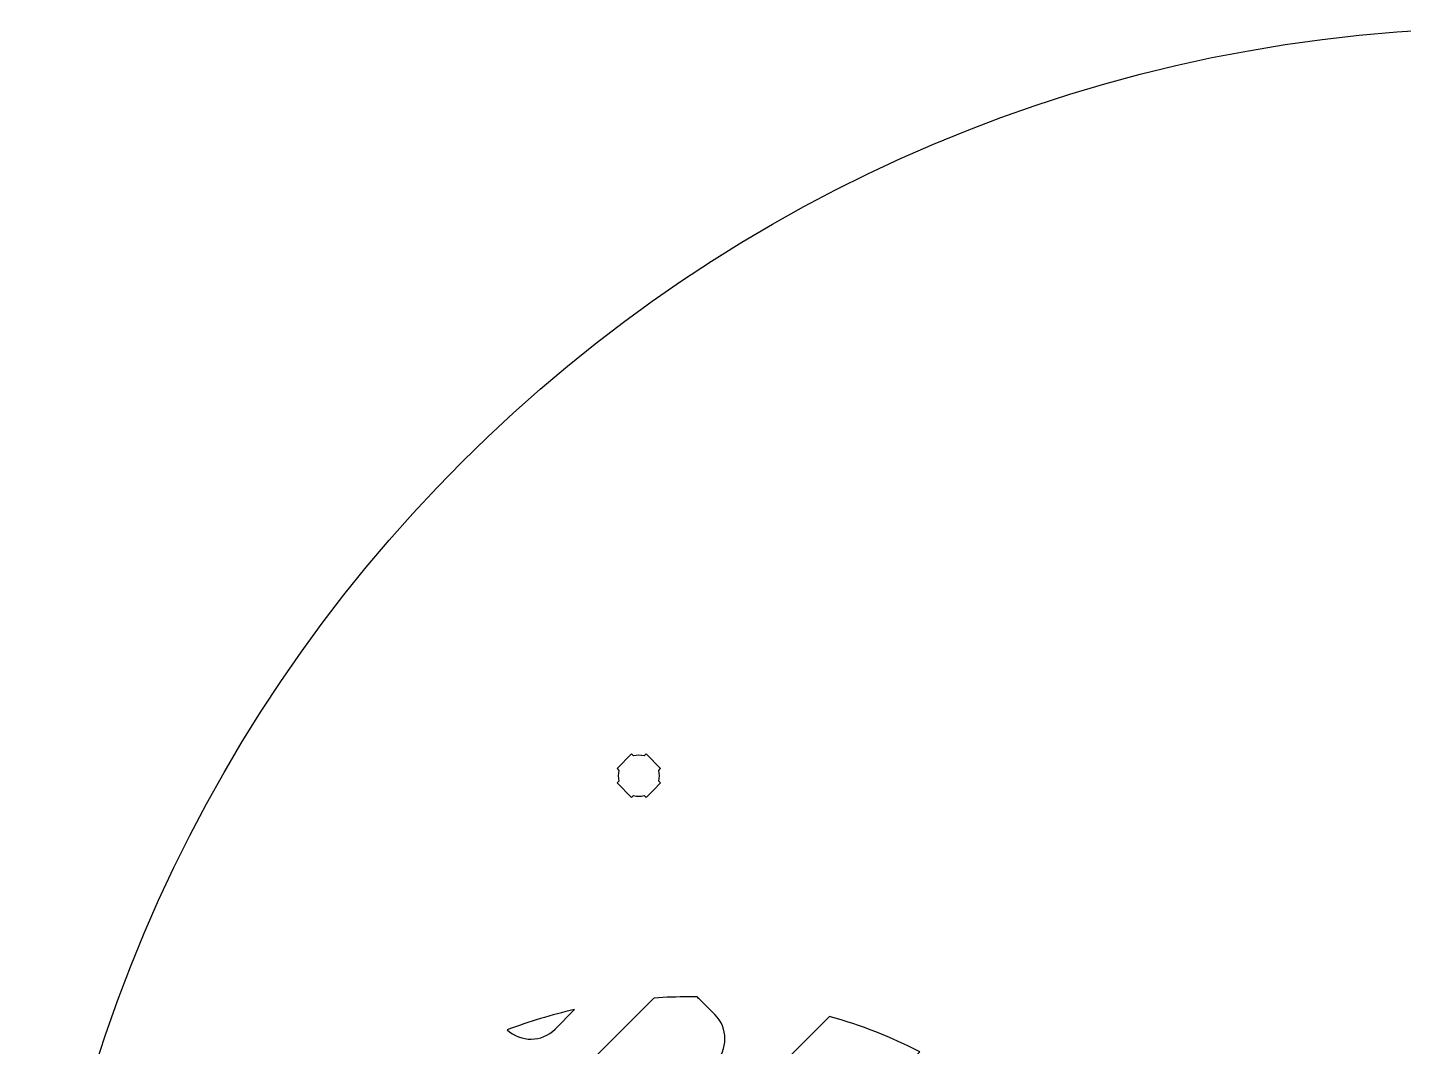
# Model space of a CAD drawing. Extents: x -592 to 382, y -405 to 108.
# Drawn here: x -591.5 to -390.7, y -80.7 to 68 of the extents above; entities that cross this region are included whole.
import ezdxf

# ---------------------------------------------------------------- set-up
doc = ezdxf.new("R2010")
doc.units = 0
doc.header["$MEASUREMENT"] = 0
doc.layers.add('LAYER_1', color=7, linetype='CONTINUOUS')

msp = doc.modelspace()

# ---------------------------------------------------------------- linework, layer by layer
at = {"layer": 'LAYER_1'}
msp.add_ellipse((-375, -148.5), major_axis=(0, 216.5), ratio=1, dxfattribs=at)
for points, knots in [([(-505.4615, -42.2809), (-505.4615, -42.2809), (-505.1772, -41.9966), (-505.1772, -41.9966), (-505.1772, -41.9966), (-505.3129, -41.4886), (-505.3127, -40.9519), (-505.1771, -40.4439), (-505.1771, -40.4439), (-505.1771, -40.4439), (-505.4615, -40.1595), (-505.4615, -40.1595), (-505.4615, -40.1595), (-505.4615, -40.1595), (-503.3402, -38.0382), (-503.3402, -38.0382), (-503.3402, -38.0382), (-503.3402, -38.0382), (-503.056, -38.3224), (-503.056, -38.3224), (-503.056, -38.3224), (-502.5479, -38.1866), (-502.0109, -38.1864), (-501.5025, -38.3219), (-501.5025, -38.3219), (-501.5025, -38.3219), (-501.2189, -38.0382), (-501.2189, -38.0382), (-501.2189, -38.0382), (-501.2189, -38.0382), (-500.1906, -39.0665), (-500.1906, -39.0665), (-500.1906, -39.0665), (-500.1906, -39.0665), (-500.1573, -39.099), (-500.1573, -39.099), (-500.1573, -39.099), (-500.1573, -39.099), (-500.1249, -39.1322), (-500.1249, -39.1322), (-500.1249, -39.1322), (-500.1249, -39.1322), (-499.0975, -40.1595), (-499.0975, -40.1595), (-499.0975, -40.1595), (-499.0975, -40.1595), (-499.3809, -40.4429), (-499.3809, -40.4429), (-499.3809, -40.4429), (-499.245, -40.9514), (-499.2449, -41.4889), (-499.3808, -41.9976), (-499.3808, -41.9976), (-499.3808, -41.9976), (-499.0975, -42.2809), (-499.0975, -42.2809), (-499.0975, -42.2809), (-499.0975, -42.2809), (-500.1107, -43.294), (-500.1107, -43.294), (-500.1107, -43.294), (-500.1107, -43.294), (-500.1573, -43.3417), (-500.1573, -43.3417), (-500.1573, -43.3417), (-500.1573, -43.3417), (-500.2051, -43.3884), (-500.2051, -43.3884), (-500.2051, -43.3884), (-500.2051, -43.3884), (-501.2189, -44.4022), (-501.2189, -44.4022), (-501.2189, -44.4022), (-501.2189, -44.4022), (-501.5024, -44.1186), (-501.5024, -44.1186), (-501.5024, -44.1186), (-502.0108, -44.2543), (-502.548, -44.2542), (-503.0563, -44.1183), (-503.0563, -44.1183), (-503.0563, -44.1183), (-503.3402, -44.4022), (-503.3402, -44.4022), (-503.3402, -44.4022), (-503.3402, -44.4022), (-505.4615, -42.2809), (-505.4615, -42.2809)], [0, 0, 0, 0, 0.04545455, 0.04545455, 0.04545455, 0.04545455, 0.09090909, 0.09090909, 0.09090909, 0.09090909, 0.13636364, 0.13636364, 0.13636364, 0.13636364, 0.18181818, 0.18181818, 0.18181818, 0.18181818, 0.22727273, 0.22727273, 0.22727273, 0.22727273, 0.27272727, 0.27272727, 0.27272727, 0.27272727, 0.31818182, 0.31818182, 0.31818182, 0.31818182, 0.36363636, 0.36363636, 0.36363636, 0.36363636, 0.40909091, 0.40909091, 0.40909091, 0.40909091, 0.45454545, 0.45454545, 0.45454545, 0.45454545, 0.5, 0.5, 0.5, 0.5, 0.54545455, 0.54545455, 0.54545455, 0.54545455, 0.59090909, 0.59090909, 0.59090909, 0.59090909, 0.63636364, 0.63636364, 0.63636364, 0.63636364, 0.68181818, 0.68181818, 0.68181818, 0.68181818, 0.72727273, 0.72727273, 0.72727273, 0.72727273, 0.77272727, 0.77272727, 0.77272727, 0.77272727, 0.81818182, 0.81818182, 0.81818182, 0.81818182, 0.86363636, 0.86363636, 0.86363636, 0.86363636, 0.90909091, 0.90909091, 0.90909091, 0.90909091, 0.95454545, 0.95454545, 0.95454545, 0.95454545, 1, 1, 1, 1]), ([(-494.9994, -73.4999), (-494.606, -73.4999), (-494.2147, -73.5087), (-493.8227, -73.5148), (-493.8227, -73.5148), (-493.6414, -73.6525), (-493.4669, -73.8038), (-493.3012, -73.9695), (-493.3012, -73.9695), (-493.3012, -73.9695), (-491.1798, -76.0909), (-491.1798, -76.0909), (-491.1798, -76.0909), (-489.2214, -78.0493), (-489.2214, -81.2025), (-491.1811, -83.1621), (-491.1811, -83.1621), (-491.1811, -83.1621), (-521.5857, -113.5668), (-521.5857, -113.5668), (-521.5857, -113.5668), (-523.5444, -115.5255), (-526.6985, -115.5264), (-528.6569, -113.568), (-528.6569, -113.568), (-528.6569, -113.568), (-530.7783, -111.4466), (-530.7783, -111.4466), (-530.7783, -111.4466), (-532.737, -109.4879), (-532.737, -106.333), (-530.7783, -104.3743), (-530.7783, -104.3743), (-530.7783, -104.3743), (-500.3736, -73.9696), (-500.3736, -73.9696), (-500.3736, -73.9696), (-500.2691, -73.8651), (-500.1609, -73.7664), (-500.0499, -73.673), (-500.0499, -73.673), (-498.3802, -73.5618), (-496.6972, -73.4999), (-494.9994, -73.4999)], [0, 0, 0, 0, 0.09090909, 0.09090909, 0.09090909, 0.09090909, 0.18181818, 0.18181818, 0.18181818, 0.18181818, 0.27272727, 0.27272727, 0.27272727, 0.27272727, 0.36363636, 0.36363636, 0.36363636, 0.36363636, 0.45454545, 0.45454545, 0.45454545, 0.45454545, 0.54545455, 0.54545455, 0.54545455, 0.54545455, 0.63636364, 0.63636364, 0.63636364, 0.63636364, 0.72727273, 0.72727273, 0.72727273, 0.72727273, 0.81818182, 0.81818182, 0.81818182, 0.81818182, 0.90909091, 0.90909091, 0.90909091, 0.90909091, 1, 1, 1, 1]), ([(-521.4793, -78.3159), (-518.3045, -77.1172), (-515.0284, -76.1255), (-511.6652, -75.362), (-511.6652, -75.362), (-511.6652, -75.362), (-514.5147, -78.2115), (-514.5147, -78.2115), (-514.5147, -78.2115), (-516.4383, -80.1351), (-519.5147, -80.1702), (-521.4793, -78.3159)], [0, 0, 0, 0, 0.33333333, 0.33333333, 0.33333333, 0.33333333, 0.66666667, 0.66666667, 0.66666667, 0.66666667, 1, 1, 1, 1]), ([(-474.4664, -76.3466), (-469.864, -77.6543), (-465.4438, -79.3941), (-461.2476, -81.513), (-461.2476, -81.513), (-461.2476, -81.513), (-486.2304, -106.4957), (-486.2304, -106.4957), (-486.2304, -106.4957), (-488.1891, -108.4544), (-491.3431, -108.4553), (-493.3015, -106.4969), (-493.3015, -106.4969), (-493.3015, -106.4969), (-495.4229, -104.3756), (-495.4229, -104.3756), (-495.4229, -104.3756), (-497.3816, -102.4169), (-497.3816, -99.2619), (-495.4229, -97.3032), (-495.4229, -97.3032), (-495.4229, -97.3032), (-474.4664, -76.3466), (-474.4664, -76.3466)], [0, 0, 0, 0, 0.16666667, 0.16666667, 0.16666667, 0.16666667, 0.33333333, 0.33333333, 0.33333333, 0.33333333, 0.5, 0.5, 0.5, 0.5, 0.66666667, 0.66666667, 0.66666667, 0.66666667, 0.83333333, 0.83333333, 0.83333333, 0.83333333, 1, 1, 1, 1])]:
    msp.add_open_spline(points, degree=3, knots=knots, dxfattribs=at)

doc.saveas('drawing.dxf')
